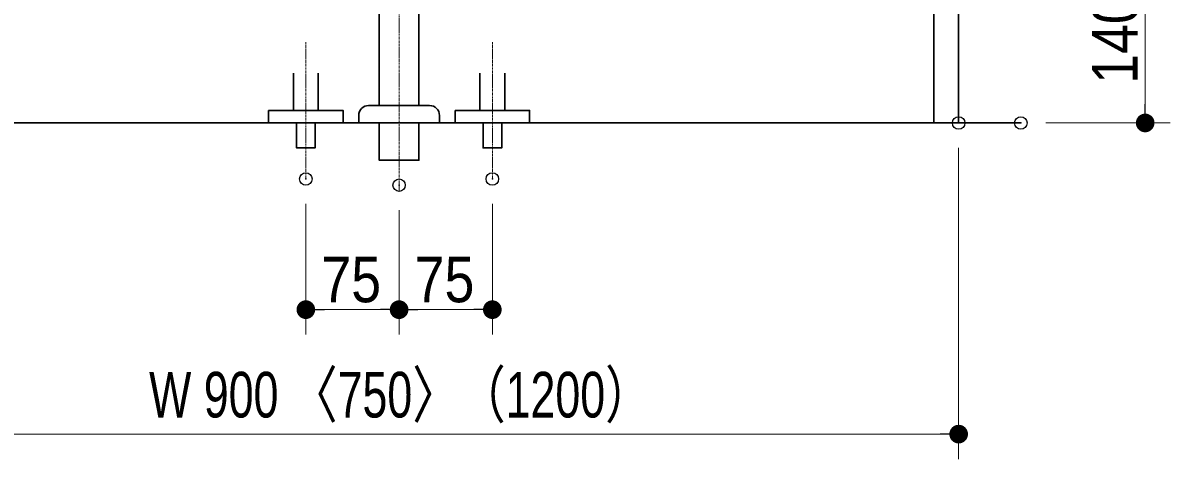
# Model space of a CAD drawing. Units: millimetres, scale not verified. Extents: x -6062 to 6062, y -3045 to 3045.
# Drawn here: x -5170 to -4248, y -2290 to -1940 of the extents above; entities that cross this region are included whole.
import ezdxf
from ezdxf.enums import TextEntityAlignment as Align

# ---------------------------------------------------------------- set-up
doc = ezdxf.new("R2010")
doc.units = ezdxf.units.MM
doc.header["$LTSCALE"] = 20
doc.header["$PDMODE"] = 32
doc.header["$PDSIZE"] = 10
doc.linetypes.add('USER1', pattern=[2.91, 1.76, -0.4, 0.35, -0.4])
for name, color, linetype, lineweight in [('0-1_4給排水', 7, 'Continuous', 30), ('0-2_2寸法-1', 7, 'Continuous', 15), ('0-3_0', 7, 'Continuous', 25), ('0-6_5ボウル・キャビネット', 7, 'Continuous', 15)]:
    doc.layers.add(name, color=color, linetype=linetype, lineweight=lineweight)
doc.layers.add('0-4_Defpoints', color=7, linetype='Continuous')
doc.styles.add('ＭＳ Ｐゴシック', font='')
doc.styles.get('ＭＳ Ｐゴシック').set_extended_font_data('MS PGothic')

# ---------------------------------------------------------------- blocks, each defined once
blk = doc.blocks.new('_Dot')
at = {"layer": '0-3_0'}
blk.add_line((-10, 0), (-20, 0), dxfattribs=at)
for points in [[(0, 0), (-10, 0), (-9.92, 1.25)], [(0, 0), (-9.92, -1.25), (-10, 0)], [(0, 0), (-9.92, 1.25), (-9.69, 2.49)], [(0, 0), (-9.69, -2.49), (-9.92, -1.25)], [(0, 0), (-9.69, 2.49), (-9.3, 3.68)], [(0, 0), (-9.3, -3.68), (-9.69, -2.49)], [(0, 0), (-9.3, 3.68), (-8.76, 4.82)], [(0, 0), (-8.76, -4.82), (-9.3, -3.68)], [(0, 0), (-8.76, 4.82), (-8.09, 5.88)], [(0, 0), (-8.09, -5.88), (-8.76, -4.82)], [(0, 0), (-8.09, 5.88), (-7.29, 6.85)], [(0, 0), (-7.29, -6.85), (-8.09, -5.88)], [(0, 0), (-7.29, 6.85), (-6.37, 7.71)], [(0, 0), (-6.37, -7.71), (-7.29, -6.85)], [(0, 0), (-6.37, 7.71), (-5.36, 8.44)], [(0, 0), (-5.36, -8.44), (-6.37, -7.71)], [(0, 0), (-5.36, 8.44), (-4.26, 9.05)], [(0, 0), (-4.26, -9.05), (-5.36, -8.44)], [(0, 0), (-4.26, 9.05), (-3.09, 9.51)], [(0, 0), (-3.09, -9.51), (-4.26, -9.05)], [(0, 0), (-3.09, 9.51), (-1.87, 9.82)], [(0, 0), (-1.87, -9.82), (-3.09, -9.51)], [(0, 0), (-1.87, 9.82), (-0.63, 9.98)], [(0, 0), (-0.63, -9.98), (-1.87, -9.82)], [(0, 0), (-0.63, 9.98), (0.63, 9.98)], [(0, 0), (0.63, -9.98), (-0.63, -9.98)], [(0, 0), (0.63, 9.98), (1.87, 9.82)], [(0, 0), (1.87, 9.82), (3.09, 9.51)], [(0, 0), (3.09, 9.51), (4.26, 9.05)], [(0, 0), (4.26, 9.05), (5.36, 8.44)], [(0, 0), (5.36, 8.44), (6.37, 7.71)], [(0, 0), (6.37, 7.71), (7.29, 6.85)], [(0, 0), (7.29, 6.85), (8.09, 5.88)], [(0, 0), (8.09, 5.88), (8.76, 4.82)], [(0, 0), (8.76, 4.82), (9.3, 3.68)], [(0, 0), (9.3, 3.68), (9.69, 2.49)], [(0, 0), (9.69, 2.49), (9.92, 1.25)], [(0, 0), (9.92, 1.25), (10, 0)], [(0, 0), (1.87, -9.82), (0.63, -9.98)], [(0, 0), (3.09, -9.51), (1.87, -9.82)], [(0, 0), (4.26, -9.05), (3.09, -9.51)], [(0, 0), (5.36, -8.44), (4.26, -9.05)], [(0, 0), (6.37, -7.71), (5.36, -8.44)], [(0, 0), (7.29, -6.85), (6.37, -7.71)], [(0, 0), (8.09, -5.88), (7.29, -6.85)], [(0, 0), (8.76, -4.82), (8.09, -5.88)], [(0, 0), (9.3, -3.68), (8.76, -4.82)], [(0, 0), (9.69, -2.49), (9.3, -3.68)], [(0, 0), (9.92, -1.25), (9.69, -2.49)], [(0, 0), (10, 0), (9.92, -1.25)]]:
    blk.add_solid(points, dxfattribs=at)
blk = doc.blocks.new('グループ-24')
at = {"layer": '0-1_4給排水', "linetype": 'USER1', "lineweight": 15}
for p, q in [((-63100, -39100), (-63100, -41300)), ((-60100, -39100), (-60100, -41300))]:
    blk.add_line(p, q, dxfattribs=at)
at = {"layer": '0-1_4給排水'}
for points in [[(-63300, -39600), (-63300, -40200), (-62900, -40200), (-62900, -39600)], [(-60300, -39600), (-60300, -40200), (-59900, -40200), (-59900, -39600)]]:
    blk.add_lwpolyline(points, dxfattribs=at)
for points in [[(-63700, -40200), (-62500, -40200), (-62500, -40400), (-63700, -40400)], [(-60700, -40200), (-59500, -40200), (-59500, -40400), (-60700, -40400)], [(-63250, -40400), (-62950, -40400), (-62950, -40800), (-63250, -40800)], [(-60250, -40400), (-59950, -40400), (-59950, -40800), (-60250, -40800)]]:
    blk.add_lwpolyline(points, close=True, dxfattribs=at)
blk = doc.blocks.new('グループ-36')
at = {"layer": '0-1_4給排水', "linetype": 'USER1', "lineweight": 15}
blk.add_line((-61600, -41500), (-61600, -20200), dxfattribs=at)
at = {"layer": '0-1_4給排水'}
blk.add_line((-62250, -40306.7), (-62250, -40280), dxfattribs=at)
for points in [[(-61920, -32494.7), (-61920, -40120), (-61280, -40120), (-61280, -30620)], [(-62090, -40120), (-62087.5, -40120), (-61112.5, -40120), (-61110, -40120)], [(-60950, -40280), (-60950, -40306.7), (-60950, -40400), (-62250, -40400), (-62250, -40306.7)]]:
    blk.add_lwpolyline(points, dxfattribs=at)
blk.add_lwpolyline([(-61920, -40400), (-61920, -41000), (-61280, -41000), (-61280, -40400)], close=True, dxfattribs=at)
for centre, start, end in [((-62090, -40280), 90, 180), ((-61110, -40280), 0, 90)]:
    blk.add_arc(centre, 160, start, end, dxfattribs=at)

msp = doc.modelspace()

# ---------------------------------------------------------------- linework, layer by layer
at = {"layer": '0-2_2寸法-1'}
for p, q in [((-4267.5, -1895.01), (-4267.5, -2004.99)), ((-4347.5, -2020), (-4247.5, -2020)), ((-4417.5, -2040), (-4417.5, -2290)), ((-4942.5, -2085), (-4942.5, -2190)), ((-4867.5, -2090), (-4867.5, -2190)), ((-4867.5, -2090), (-4867.5, -2190)), ((-4792.5, -2085), (-4792.5, -2190)), ((-4927.49, -2170), (-4882.51, -2170)), ((-4807.51, -2170), (-4852.49, -2170)), ((-4432.51, -2270), (-5302.49, -2270))]:
    msp.add_line(p, q, dxfattribs=at)
at = {"layer": '0-4_Defpoints'}
for p in [(-4417.5, -2020), (-4367.5, -2020), (-4267.5, -2020), (-4942.5, -2065), (-4867.5, -2070), (-4867.5, -2070), (-4792.5, -2065), (-4867.5, -2170), (-4867.5, -2170)]:
    msp.add_point(p, dxfattribs=at)
at = {"layer": '0-6_5ボウル・キャビネット', "lineweight": 30}
msp.add_line((-5367.5, -2020), (-4367.5, -2020), dxfattribs=at)
msp.add_lwpolyline([(-4437.5, -1930), (-4417.5, -1930), (-4417.5, -2020), (-4437.5, -2020)], close=True, dxfattribs=at)

# ---------------------------------------------------------------- block references
at = {"layer": '0-1_4給排水', "xscale": 0.05, "yscale": 0.05}
for name in ['グループ-36', 'グループ-24']:
    msp.add_blockref(name, (-1787.5, 0), dxfattribs=at)
at = {"layer": '0-2_2寸法-1', "xscale": 0.7503418, "yscale": 0.7503418}
for p, rotation in [((-4267.5, -2020), 270), ((-4942.5, -2170), 180), ((-4867.5, -2170), 180)]:
    msp.add_blockref('_Dot', p, dxfattribs=dict(at, rotation=rotation))
for p in [(-4867.5, -2170), (-4792.5, -2170), (-4417.5, -2270)]:
    msp.add_blockref('_Dot', p, dxfattribs=at)

# ---------------------------------------------------------------- texts
at = {"layer": '0-2_2寸法-1', "style": 'ＭＳ Ｐゴシック', "width": 0.9}
msp.add_text('140', height=36.66, rotation=90, dxfattribs=at).set_placement((-4262.54, -1988.61), align=Align.BOTTOM_LEFT)
at = {"layer": '0-2_2寸法-1', "style": 'ＭＳ Ｐゴシック'}
for s, height, width, p in [('75', 36.66, 0.9, (-4929.98, -2175.06)), ('75', 36.66, 0.9, (-4854.98, -2175.06)), ('W 900 〈750〉（1200）', 36.69, 0.75, (-5068.55, -2267.65))]:
    msp.add_text(s, height=height, dxfattribs=dict(at, width=width)).set_placement(p, align=Align.BOTTOM_LEFT)

doc.saveas('drawing.dxf')
